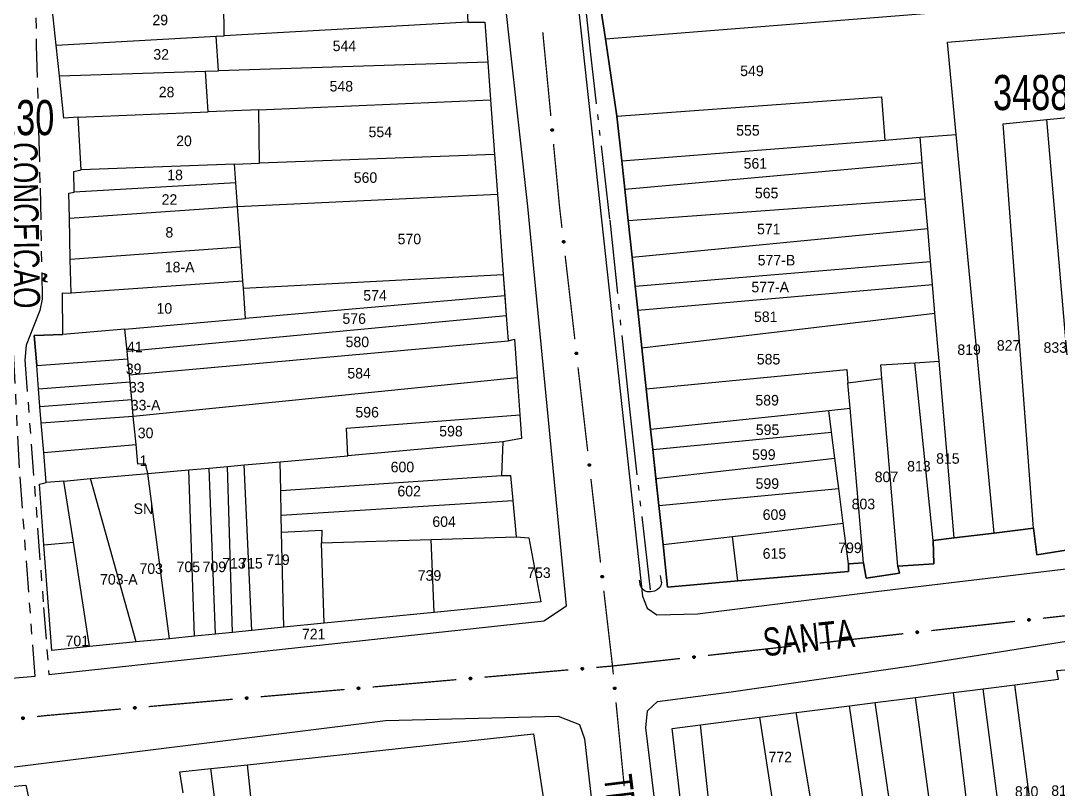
# Model space of a CAD drawing. Extents: x 203851 to 204958, y 4839055 to 4839989.
# Drawn here: x 204302.3 to 204450.1, y 4839296.7 to 4839406.1 of the extents above; entities that cross this region are included whole.
import ezdxf
from ezdxf.enums import TextEntityAlignment as Align

# ---------------------------------------------------------------- set-up
doc = ezdxf.new("R2010")
doc.units = 0
doc.header["$LTSCALE"] = 1.5
doc.header["$MEASUREMENT"] = 0
doc.linetypes.add('TRACO_05', pattern=[11, 7, -1, 0.5, -1, 0.5, -1])
doc.linetypes.add('TRACO_25', pattern=[8, 3, -1, 1, -1, 1, -1])
for name, color, linetype in [('CD_MALHA_LOTES', 7, 'CONTINUOUS'), ('CD_TXT_QUADRA', 2, 'CONTINUOUS'), ('HD-VALAS-DRENOS', 170, 'CONTINUOUS'), ('RU-QUADRA', 210, 'CONTINUOUS'), ('SV-EIXO-RUA-PAV', 20, 'CONTINUOUS'), ('SV-PONTE-BUEIRO', 251, 'CONTINUOUS'), ('SV-RUA-NAO-PAV', 7, 'CONTINUOUS'), ('SV-RUA-PAVIM', 7, 'CONTINUOUS'), ('SV-TXT-RUA-N-PAV', 7, 'CONTINUOUS'), ('Th_NmrPort', 1, 'CONTINUOUS')]:
    doc.layers.add(name, color=color, linetype=linetype)
doc.styles.add('ARIAL', font='ARIAL.SHX')

# ---------------------------------------------------------------- blocks, each defined once
blk = doc.blocks.new('COD119', base_point=(204392.29, 4839324.84))
at = {"layer": 'SV-PONTE-BUEIRO'}
blk.add_lwpolyline([(204390.78, 4839322.84), (204390.78, 4839323.673333), (204390.78, 4839323.798333), (204390.905833, 4839324.131667), (204391.1575, 4839324.506667), (204391.535, 4839324.715), (204392.038333, 4839324.84), (204392.541667, 4839324.84), (204393.045, 4839324.715), (204393.4225, 4839324.506667), (204393.674167, 4839324.131667), (204393.8, 4839323.798333), (204393.8, 4839323.673333), (204393.8, 4839322.84)], dxfattribs=at)

msp = doc.modelspace()

# ---------------------------------------------------------------- linework, layer by layer
at = {"layer": 'CD_MALHA_LOTES', "linetype": 'Continuous', "flags": 128}
for points in [[(204365.73, 4839409.94), (204365.97, 4839405.94)], [(204331.26, 4839403.98), (204331.18, 4839408.75)], [(204385.56, 4839403.53), (204384.74, 4839409.02)], [(204307.3, 4839402.63), (204306.73, 4839407.97)], [(204385.56, 4839403.53), (204445.96, 4839408.34)], [(204365.97, 4839405.94), (204331.26, 4839403.98)], [(204365.97, 4839405.94), (204368.38, 4839405.91)], [(204368.38, 4839405.91), (204368.79, 4839400.23)], [(204330.12, 4839403.91), (204331.26, 4839403.98)], [(204434.28, 4839403.05), (204453.33, 4839404.66)], [(204307.3, 4839402.63), (204330.12, 4839403.91)], [(204307.77, 4839398.29), (204307.3, 4839402.63)], [(204330.43, 4839399.01), (204330.12, 4839403.91)], [(204387.19, 4839392.55), (204385.56, 4839403.53)], [(204435.53, 4839389.93), (204434.28, 4839403.05)], [(204368.79, 4839400.23), (204330.43, 4839399.01)], [(204368.79, 4839400.23), (204369.19, 4839394.85)], [(204307.77, 4839398.29), (204328.6, 4839398.95)], [(204308.42, 4839392.23), (204307.77, 4839398.29)], [(204328.6, 4839398.95), (204330.43, 4839399.01)], [(204328.95, 4839393.15), (204328.6, 4839398.95)], [(204387.19, 4839392.55), (204424.88, 4839395.29)], [(204424.88, 4839395.29), (204425.35, 4839389.13)], [(204336.17, 4839393.46), (204369.19, 4839394.85)], [(204369.19, 4839394.85), (204369.76, 4839387.06)], [(204310.43, 4839392.37), (204308.42, 4839392.23)], [(204310.43, 4839392.37), (204328.95, 4839393.15)], [(204310.9, 4839384.88), (204310.43, 4839392.37)], [(204336.17, 4839393.46), (204328.95, 4839393.15)], [(204336.28, 4839385.82), (204336.17, 4839393.46)], [(204387.88, 4839386.17), (204387.19, 4839392.55)], [(204448.43, 4839392.06), (204453.81, 4839392.59)], [(204442.22, 4839391.46), (204448.43, 4839392.06)], [(204446.55, 4839333.85), (204442.22, 4839391.46)], [(204453.45, 4839334.31), (204448.43, 4839392.06)], [(204425.35, 4839389.13), (204430.39, 4839389.53)], [(204430.39, 4839389.53), (204435.53, 4839389.93)], [(204430.69, 4839385.96), (204430.39, 4839389.53)], [(204440.94, 4839333.17), (204435.53, 4839389.93)], [(204387.88, 4839386.17), (204425.35, 4839389.13)], [(204369.76, 4839387.06), (204336.28, 4839385.82)], [(204369.76, 4839387.06), (204370.17, 4839381.44)], [(204309.84, 4839384.64), (204310.9, 4839384.88)], [(204332.72, 4839385.69), (204310.9, 4839384.88)], [(204332.72, 4839385.69), (204336.28, 4839385.82)], [(204332.91, 4839383.03), (204332.72, 4839385.69)], [(204388.32, 4839382.14), (204387.88, 4839386.17)], [(204388.32, 4839382.14), (204430.69, 4839385.96)], [(204431.13, 4839380.74), (204430.69, 4839385.96)], [(204309.89, 4839381.72), (204309.84, 4839384.64)], [(204332.91, 4839383.03), (204309.89, 4839381.72)], [(204333.15, 4839379.67), (204332.91, 4839383.03)], [(204388.8, 4839377.66), (204388.32, 4839382.14)], [(204309.13, 4839381.58), (204309.89, 4839381.72)], [(204309.21, 4839378), (204309.13, 4839381.58)], [(204333.15, 4839379.67), (204370.17, 4839381.44)], [(204370.17, 4839381.44), (204371.01, 4839369.97)], [(204388.8, 4839377.66), (204431.13, 4839380.74)], [(204431.49, 4839376.52), (204431.13, 4839380.74)], [(204309.21, 4839378), (204333.15, 4839379.67)], [(204333.57, 4839373.93), (204333.15, 4839379.67)], [(204309.33, 4839372.17), (204309.21, 4839378)], [(204389.36, 4839372.48), (204388.8, 4839377.66)], [(204389.36, 4839372.48), (204431.49, 4839376.52)], [(204431.89, 4839371.82), (204431.49, 4839376.52)], [(204309.33, 4839372.17), (204333.57, 4839373.93)], [(204333.92, 4839369.02), (204333.57, 4839373.93)], [(204309.43, 4839367.35), (204309.33, 4839372.17)], [(204389.8, 4839368.34), (204389.36, 4839372.48)], [(204389.8, 4839368.34), (204431.89, 4839371.82)], [(204432.17, 4839368.57), (204431.89, 4839371.82)], [(204333.99, 4839368.05), (204371.01, 4839369.97)], [(204371.01, 4839369.97), (204371.23, 4839366.97)], [(204333.92, 4839369.02), (204309.43, 4839367.35)], [(204333.99, 4839368.05), (204333.92, 4839369.02)], [(204390.17, 4839364.89), (204432.17, 4839368.57)], [(204432.51, 4839364.5), (204432.17, 4839368.57)], [(204308.27, 4839361.43), (204308.23, 4839367.37)], [(204308.23, 4839367.37), (204309.43, 4839367.35)], [(204334.3, 4839363.72), (204333.99, 4839368.05)], [(204390.17, 4839364.89), (204389.8, 4839368.34)], [(204371.23, 4839366.97), (204334.3, 4839363.72)], [(204371.23, 4839366.97), (204371.44, 4839364.13)], [(204317.42, 4839359.08), (204371.44, 4839364.13)], [(204371.44, 4839364.13), (204371.7, 4839360.53)], [(204390.76, 4839359.53), (204390.17, 4839364.89)], [(204390.76, 4839359.53), (204432.51, 4839364.5)], [(204433.1, 4839357.63), (204432.51, 4839364.5)], [(204317.12, 4839362.21), (204334.3, 4839363.72)], [(204308.27, 4839361.43), (204304.2, 4839361.28)], [(204304.2, 4839361.28), (204304.54, 4839357.02)], [(204317.12, 4839362.21), (204308.27, 4839361.43)], [(204317.42, 4839359.08), (204317.12, 4839362.21)], [(204317.74, 4839355.68), (204371.7, 4839360.53)], [(204371.7, 4839360.53), (204372.61, 4839360.77)], [(204372.61, 4839360.77), (204373, 4839355.34)], [(204317.53, 4839357.97), (204317.42, 4839359.08)], [(204391.38, 4839353.69), (204390.76, 4839359.53)], [(204304.54, 4839357.02), (204317.53, 4839357.97)], [(204304.81, 4839353.72), (204304.54, 4839357.02)], [(204317.74, 4839355.68), (204317.53, 4839357.97)], [(204424.79, 4839357.11), (204429.64, 4839357.42)], [(204424.95, 4839355.19), (204424.79, 4839357.11)], [(204429.64, 4839357.42), (204433.1, 4839357.63)], [(204432.26, 4839332.13), (204429.64, 4839357.42)], [(204435.24, 4839332.49), (204433.1, 4839357.63)], [(204317.84, 4839354.7), (204317.74, 4839355.68)], [(204318.3, 4839349.83), (204373, 4839355.34)], [(204373, 4839355.34), (204373.38, 4839350.01)], [(204391.38, 4839353.69), (204419.95, 4839356.47)], [(204419.95, 4839356.47), (204420.12, 4839354.54)], [(204420.12, 4839354.54), (204424.95, 4839355.19)], [(204427.23, 4839328.48), (204424.95, 4839355.19)], [(204304.81, 4839353.72), (204317.84, 4839354.7)], [(204305.01, 4839351.18), (204304.81, 4839353.72)], [(204318.08, 4839352.2), (204317.84, 4839354.7)], [(204420.43, 4839350.94), (204420.12, 4839354.54)], [(204392, 4839347.97), (204391.38, 4839353.69)], [(204305.01, 4839351.18), (204318.08, 4839352.2)], [(204305.2, 4839348.85), (204305.01, 4839351.18)], [(204318.3, 4839349.83), (204318.08, 4839352.2)], [(204417.39, 4839350.62), (204420.43, 4839350.94)], [(204422.31, 4839328.94), (204420.43, 4839350.94)], [(204305.2, 4839348.85), (204318.3, 4839349.83)], [(204318.69, 4839345.78), (204318.3, 4839349.83)], [(204348.66, 4839348.09), (204373.38, 4839350.01)], [(204373.38, 4839350.01), (204373.62, 4839346.63)], [(204392, 4839347.97), (204417.39, 4839350.62)], [(204417.79, 4839347.52), (204417.39, 4839350.62)], [(204305.54, 4839344.64), (204305.2, 4839348.85)], [(204348.85, 4839344.19), (204348.66, 4839348.09)], [(204392.31, 4839345.07), (204392, 4839347.97)], [(204373.62, 4839346.63), (204370.95, 4839346.16)], [(204392.31, 4839345.07), (204417.79, 4839347.52)], [(204418.26, 4839343.85), (204417.79, 4839347.52)], [(204305.54, 4839344.64), (204318.69, 4839345.78)], [(204318.96, 4839342.96), (204318.69, 4839345.78)], [(204370.95, 4839346.16), (204348.85, 4839344.19)], [(204370.95, 4839346.16), (204370.76, 4839341.39)], [(204392.76, 4839340.93), (204392.31, 4839345.07)], [(204305.89, 4839340.35), (204305.54, 4839344.64)], [(204339.21, 4839343.33), (204348.85, 4839344.19)], [(204392.76, 4839340.93), (204418.26, 4839343.85)], [(204418.81, 4839339.54), (204418.26, 4839343.85)], [(204320.06, 4839343.05), (204318.96, 4839342.96)], [(204320.38, 4839341.65), (204320.06, 4839343.05)], [(204320.38, 4839341.65), (204326.2, 4839342.17)], [(204326.2, 4839342.17), (204329.13, 4839342.43)], [(204327.03, 4839318.48), (204326.2, 4839342.17)], [(204329.13, 4839342.43), (204331.73, 4839342.66)], [(204330.01, 4839318.78), (204329.13, 4839342.43)], [(204331.73, 4839342.66), (204334.09, 4839342.87)], [(204332.45, 4839319.02), (204331.73, 4839342.66)], [(204334.09, 4839342.87), (204339.21, 4839343.33)], [(204335.2, 4839319.3), (204334.09, 4839342.87)], [(204339.3, 4839339.25), (204339.21, 4839343.33)], [(204308.43, 4839340.58), (204305.89, 4839340.35)], [(204308.43, 4839340.58), (204312.21, 4839340.92)], [(204309.77, 4839331.88), (204308.43, 4839340.58)], [(204312.21, 4839340.92), (204320.38, 4839341.65)], [(204318.69, 4839317.66), (204312.21, 4839340.92)], [(204323.47, 4839318.13), (204320.38, 4839341.65)], [(204339.3, 4839339.25), (204370.76, 4839341.39)], [(204370.76, 4839341.39), (204372.02, 4839341.38)], [(204372.02, 4839341.38), (204372.36, 4839337.82)], [(204393.17, 4839337.1), (204392.76, 4839340.93)], [(204304.93, 4839340.11), (204305.89, 4839340.35)], [(204305.57, 4839331.48), (204304.93, 4839340.11)], [(204339.39, 4839335.74), (204339.3, 4839339.25)], [(204393.17, 4839337.1), (204418.81, 4839339.54)], [(204419.45, 4839334.56), (204418.81, 4839339.54)], [(204339.39, 4839335.74), (204372.36, 4839337.82)], [(204372.36, 4839337.82), (204372.87, 4839332.62)], [(204393.77, 4839331.53), (204393.17, 4839337.1)], [(204339.44, 4839333.28), (204339.39, 4839335.74)], [(204403.68, 4839332.7), (204419.45, 4839334.56)], [(204420.2, 4839328.77), (204419.45, 4839334.56)], [(204339.44, 4839333.28), (204345.14, 4839333.6)], [(204339.76, 4839319.75), (204339.44, 4839333.28)], [(204345.14, 4839333.6), (204345.1, 4839331.79)], [(204440.94, 4839333.17), (204435.24, 4839332.49)], [(204446.55, 4839333.85), (204440.94, 4839333.17)], [(204447.01, 4839330.08), (204446.55, 4839333.85)], [(204305.57, 4839331.48), (204309.77, 4839331.88)], [(204312.06, 4839317), (204309.77, 4839331.88)], [(204345.1, 4839331.79), (204360.74, 4839332.26)], [(204345.5, 4839320.32), (204345.1, 4839331.79)], [(204360.74, 4839332.26), (204372.87, 4839332.62)], [(204361.17, 4839321.87), (204360.74, 4839332.26)], [(204372.87, 4839332.62), (204374.63, 4839332.5)], [(204374.63, 4839332.5), (204376.38, 4839323.38)], [(204393.77, 4839331.53), (204403.68, 4839332.7)], [(204404.42, 4839326.35), (204403.68, 4839332.7)], [(204435.24, 4839332.49), (204432.26, 4839332.13)], [(204432.26, 4839332.13), (204432.36, 4839328.81)], [(204306.68, 4839316.47), (204305.57, 4839331.48)], [(204394.42, 4839325.49), (204393.77, 4839331.53)], [(204453.56, 4839331.1), (204447.01, 4839330.08)], [(204420.2, 4839328.77), (204420.18, 4839327.72)], [(204422.31, 4839328.94), (204420.2, 4839328.77)], [(204422.73, 4839326.73), (204422.31, 4839328.94)], [(204432.36, 4839328.81), (204427.23, 4839328.48)], [(204420.18, 4839327.72), (204404.42, 4839326.35)], [(204427.47, 4839327.47), (204422.73, 4839326.73)], [(204427.23, 4839328.48), (204427.47, 4839327.47)], [(204404.42, 4839326.35), (204394.42, 4839325.49)], [(204376.38, 4839323.38), (204361.17, 4839321.87)], [(204361.17, 4839321.87), (204345.5, 4839320.32)], [(204339.76, 4839319.75), (204335.2, 4839319.3)], [(204345.5, 4839320.32), (204339.76, 4839319.75)], [(204327.03, 4839318.48), (204323.47, 4839318.13)], [(204330.01, 4839318.78), (204327.03, 4839318.48)], [(204332.45, 4839319.02), (204330.01, 4839318.78)], [(204335.2, 4839319.3), (204332.45, 4839319.02)], [(204312.06, 4839317), (204306.68, 4839316.47)], [(204318.69, 4839317.66), (204312.06, 4839317)], [(204323.47, 4839318.13), (204318.69, 4839317.66)], [(204449.85, 4839313.59), (204456.09, 4839314.14)], [(204443.89, 4839311.58), (204450.12, 4839312.37)], [(204450.12, 4839312.37), (204449.85, 4839313.59)], [(204435.16, 4839310.46), (204439.37, 4839311)], [(204439.37, 4839311), (204443.89, 4839311.58)], [(204445.45, 4839264.4), (204439.37, 4839311)], [(204449.9, 4839265.45), (204443.89, 4839311.58)], [(204423.97, 4839309.04), (204429.73, 4839309.77)], [(204429.73, 4839309.77), (204435.16, 4839310.46)], [(204436.15, 4839262.21), (204429.73, 4839309.77)], [(204440.83, 4839263.32), (204435.16, 4839310.46)], [(204412.75, 4839307.6), (204420.32, 4839308.57)], [(204420.32, 4839308.57), (204423.97, 4839309.04)], [(204427.41, 4839260.16), (204420.32, 4839308.57)], [(204430.97, 4839261), (204423.97, 4839309.04)], [(204399.13, 4839305.86), (204407.58, 4839306.94)], [(204407.58, 4839306.94), (204412.75, 4839307.6)], [(204411.44, 4839281.63), (204407.58, 4839306.94)], [(204416.99, 4839282.15), (204412.75, 4839307.6)], [(204395.06, 4839305.35), (204399.13, 4839305.86)], [(204396.24, 4839295.09), (204395.06, 4839305.35)], [(204400.27, 4839295.31), (204399.13, 4839305.86)], [(204334.57, 4839300.19), (204375.31, 4839304.58)], [(204375.31, 4839304.58), (204377.01, 4839293.36)], [(204324.94, 4839299.15), (204329.35, 4839299.63)], [(204325.39, 4839296.16), (204324.94, 4839299.15)], [(204329.35, 4839299.63), (204334.57, 4839300.19)], [(204335.23, 4839254.09), (204329.35, 4839299.63)], [(204336.01, 4839286.59), (204334.57, 4839300.19)], [(204298.87, 4839296.88), (204302.98, 4839297.27)], [(204302.98, 4839297.27), (204303.87, 4839293.35)]]:
    msp.add_lwpolyline(points, dxfattribs=at)
at = {"layer": 'HD-VALAS-DRENOS', "linetype": 'TRACO_05'}
msp.add_polyline3d([(204391.97, 4839325.09, 5.68), (204389.02, 4839350.85, 5.68), (204386.21, 4839377.88, 5.7), (204383.44, 4839401.78, 5.68), (204379.96, 4839434.09, 5.06)], dxfattribs=at)
at = {"layer": 'RU-QUADRA', "linetype": 'Continuous', "flags": 128}
for points in [[(204365.73, 4839409.94), (204365.97, 4839405.94), (204368.38, 4839405.91), (204368.79, 4839400.23), (204369.19, 4839394.85), (204369.76, 4839387.06), (204370.17, 4839381.44), (204371.01, 4839369.97), (204371.44, 4839364.13), (204371.7, 4839360.53), (204372.61, 4839360.77), (204373, 4839355.34), (204373.38, 4839350.01), (204373.62, 4839346.63), (204370.95, 4839346.16), (204370.76, 4839341.39), (204372.02, 4839341.38), (204372.36, 4839337.82), (204372.87, 4839332.62), (204374.63, 4839332.5), (204376.38, 4839323.38), (204361.17, 4839321.87), (204345.5, 4839320.32), (204339.76, 4839319.75), (204335.2, 4839319.3), (204332.45, 4839319.02), (204330.01, 4839318.78), (204327.03, 4839318.48), (204323.47, 4839318.13), (204318.69, 4839317.66), (204312.06, 4839317), (204306.68, 4839316.47), (204305.57, 4839331.48), (204304.93, 4839340.11), (204305.89, 4839340.35), (204305.54, 4839344.64), (204305.2, 4839348.85), (204305.01, 4839351.18), (204304.81, 4839353.72), (204304.54, 4839357.02), (204304.2, 4839361.28), (204308.27, 4839361.43), (204308.23, 4839367.37), (204309.43, 4839367.35), (204309.33, 4839372.17), (204309.21, 4839378), (204309.13, 4839381.58), (204309.89, 4839381.72), (204309.84, 4839384.64), (204310.9, 4839384.88), (204310.43, 4839392.37), (204308.42, 4839392.23), (204307.77, 4839398.29), (204307.3, 4839402.63), (204306.73, 4839407.97)], [(204384.74, 4839409.02), (204385.56, 4839403.53), (204387.19, 4839392.55), (204387.88, 4839386.17), (204388.32, 4839382.14), (204388.8, 4839377.66), (204389.36, 4839372.48), (204389.8, 4839368.34), (204390.17, 4839364.89), (204390.76, 4839359.53), (204391.38, 4839353.69), (204392, 4839347.97), (204392.31, 4839345.07), (204393.17, 4839337.1), (204393.77, 4839331.53), (204394.42, 4839325.49), (204404.42, 4839326.35), (204420.18, 4839327.72), (204420.2, 4839328.77), (204422.31, 4839328.94), (204422.73, 4839326.73), (204427.47, 4839327.47), (204427.23, 4839328.48), (204432.36, 4839328.81), (204432.26, 4839332.13), (204435.24, 4839332.49), (204440.94, 4839333.17), (204446.55, 4839333.85), (204447.01, 4839330.08), (204453.56, 4839331.1)], [(204396.24, 4839295.09), (204395.06, 4839305.35), (204399.13, 4839305.86), (204407.58, 4839306.94), (204412.75, 4839307.6), (204420.32, 4839308.57), (204423.97, 4839309.04), (204429.73, 4839309.77), (204435.16, 4839310.46), (204439.37, 4839311), (204443.89, 4839311.58), (204450.12, 4839312.37), (204449.85, 4839313.59), (204456.09, 4839314.14)], [(204325.39, 4839296.16), (204324.94, 4839299.15), (204329.35, 4839299.63), (204334.57, 4839300.19), (204375.31, 4839304.58), (204377.01, 4839293.36)], [(204299.06, 4839293.59), (204298.87, 4839296.88), (204302.98, 4839297.27), (204303.87, 4839293.35)]]:
    msp.add_lwpolyline(points, dxfattribs=at)
at = {"layer": 'SV-EIXO-RUA-PAV', "const_width": 0.18}
for points in [[(204376.64, 4839404.5), (204377.79, 4839392.55)], [(204378.17, 4839388.57), (204379.03, 4839379.61)], [(204379.03, 4839379.61), (204379.06, 4839379.33)], [(204379.06, 4839379.33), (204379.37, 4839376.63)], [(204379.83, 4839372.66), (204381.21, 4839360.74)], [(204381.66, 4839356.76), (204383.04, 4839344.84)], [(204383.5, 4839340.87), (204384.87, 4839328.95)], [(204385.33, 4839324.97), (204386.48, 4839315.04)], [(204447.88, 4839321.04), (204459.81, 4839322.36)], [(204431.98, 4839319.28), (204443.91, 4839320.6)], [(204416.08, 4839317.51), (204428, 4839318.84)], [(204400.17, 4839315.75), (204412.1, 4839317.07)], [(204386.57, 4839314.24), (204396.2, 4839315.31)], [(204384.27, 4839314.04), (204386.26, 4839314.21)], [(204386.26, 4839314.21), (204386.57, 4839314.24)], [(204386.48, 4839315.04), (204386.57, 4839314.24)], [(204386.57, 4839314.24), (204386.69, 4839313.05)], [(204352.39, 4839311.25), (204364.34, 4839312.3)], [(204368.33, 4839312.65), (204380.28, 4839313.69)], [(204336.45, 4839309.86), (204348.4, 4839310.9)], [(204320.51, 4839308.46), (204332.46, 4839309.51)], [(204305.82, 4839307.18), (204316.53, 4839308.12)], [(204387.07, 4839309.07), (204388.24, 4839297.13)], [(204304.57, 4839307.04), (204305.57, 4839307.15)], [(204305.57, 4839307.15), (204305.82, 4839307.18)]]:
    msp.add_lwpolyline(points, dxfattribs=at)
at = {"layer": 'SV-EIXO-RUA-PAV'}
for points in [[(204378.08, 4839390.71), (204378.11, 4839390.68), (204378.14, 4839390.65), (204378.15, 4839390.61), (204378.16, 4839390.58), (204378.16, 4839390.55), (204378.15, 4839390.51), (204378.13, 4839390.47), (204378.1, 4839390.43), (204378.07, 4839390.41), (204378.03, 4839390.39), (204378, 4839390.39), (204377.96, 4839390.39), (204377.93, 4839390.4), (204377.89, 4839390.41), (204377.85, 4839390.44), (204377.83, 4839390.48), (204377.81, 4839390.51), (204377.81, 4839390.55), (204377.81, 4839390.58), (204377.81, 4839390.62), (204377.83, 4839390.66), (204377.86, 4839390.69), (204377.9, 4839390.72), (204377.93, 4839390.73), (204377.97, 4839390.74), (204378, 4839390.74), (204378.04, 4839390.73), (204378.08, 4839390.71)], [(204379.69, 4839374.8), (204379.73, 4839374.77), (204379.76, 4839374.74), (204379.77, 4839374.7), (204379.78, 4839374.67), (204379.78, 4839374.63), (204379.77, 4839374.6), (204379.76, 4839374.56), (204379.73, 4839374.52), (204379.69, 4839374.49), (204379.66, 4839374.48), (204379.62, 4839374.47), (204379.59, 4839374.47), (204379.55, 4839374.48), (204379.51, 4839374.49), (204379.48, 4839374.53), (204379.45, 4839374.56), (204379.44, 4839374.59), (204379.43, 4839374.63), (204379.43, 4839374.66), (204379.43, 4839374.7), (204379.45, 4839374.74), (204379.48, 4839374.77), (204379.52, 4839374.8), (204379.55, 4839374.82), (204379.58, 4839374.82), (204379.62, 4839374.82), (204379.66, 4839374.82), (204379.69, 4839374.8)], [(204381.53, 4839358.9), (204381.57, 4839358.87), (204381.59, 4839358.84), (204381.61, 4839358.81), (204381.61, 4839358.77), (204381.61, 4839358.74), (204381.61, 4839358.7), (204381.59, 4839358.66), (204381.56, 4839358.62), (204381.53, 4839358.6), (204381.49, 4839358.58), (204381.46, 4839358.58), (204381.42, 4839358.58), (204381.39, 4839358.58), (204381.35, 4839358.6), (204381.31, 4839358.63), (204381.28, 4839358.66), (204381.27, 4839358.7), (204381.26, 4839358.73), (204381.26, 4839358.77), (204381.27, 4839358.8), (204381.29, 4839358.84), (204381.32, 4839358.88), (204381.35, 4839358.91), (204381.38, 4839358.92), (204381.42, 4839358.93), (204381.45, 4839358.93), (204381.49, 4839358.92), (204381.53, 4839358.9)], [(204383.36, 4839343.01), (204383.4, 4839342.98), (204383.43, 4839342.95), (204383.44, 4839342.91), (204383.45, 4839342.88), (204383.45, 4839342.84), (204383.44, 4839342.81), (204383.43, 4839342.77), (204383.4, 4839342.73), (204383.36, 4839342.7), (204383.33, 4839342.69), (204383.29, 4839342.68), (204383.26, 4839342.68), (204383.22, 4839342.69), (204383.18, 4839342.71), (204383.14, 4839342.74), (204383.12, 4839342.77), (204383.1, 4839342.8), (204383.1, 4839342.84), (204383.1, 4839342.87), (204383.1, 4839342.91), (204383.12, 4839342.95), (204383.15, 4839342.99), (204383.18, 4839343.01), (204383.22, 4839343.03), (204383.25, 4839343.03), (204383.29, 4839343.03), (204383.32, 4839343.03), (204383.36, 4839343.01)], [(204385.2, 4839327.12), (204385.23, 4839327.09), (204385.26, 4839327.05), (204385.28, 4839327.02), (204385.28, 4839326.98), (204385.28, 4839326.95), (204385.28, 4839326.91), (204385.26, 4839326.87), (204385.23, 4839326.84), (204385.19, 4839326.81), (204385.16, 4839326.79), (204385.13, 4839326.79), (204385.09, 4839326.79), (204385.05, 4839326.79), (204385.02, 4839326.81), (204384.98, 4839326.84), (204384.95, 4839326.87), (204384.94, 4839326.91), (204384.93, 4839326.94), (204384.93, 4839326.98), (204384.94, 4839327.01), (204384.95, 4839327.05), (204384.98, 4839327.09), (204385.02, 4839327.12), (204385.05, 4839327.13), (204385.09, 4839327.14), (204385.12, 4839327.14), (204385.16, 4839327.13), (204385.2, 4839327.12)], [(204445.74, 4839320.91), (204445.77, 4839320.95), (204445.8, 4839320.98), (204445.84, 4839320.99), (204445.87, 4839321), (204445.91, 4839321), (204445.94, 4839320.99), (204445.98, 4839320.98), (204446.02, 4839320.95), (204446.04, 4839320.91), (204446.06, 4839320.88), (204446.07, 4839320.84), (204446.07, 4839320.81), (204446.06, 4839320.77), (204446.04, 4839320.73), (204446.01, 4839320.69), (204445.98, 4839320.67), (204445.94, 4839320.65), (204445.91, 4839320.65), (204445.87, 4839320.65), (204445.84, 4839320.65), (204445.8, 4839320.67), (204445.76, 4839320.7), (204445.74, 4839320.74), (204445.72, 4839320.77), (204445.72, 4839320.8), (204445.71, 4839320.84), (204445.72, 4839320.88), (204445.74, 4839320.91)], [(204429.84, 4839319.15), (204429.87, 4839319.19), (204429.9, 4839319.22), (204429.93, 4839319.23), (204429.97, 4839319.23), (204430, 4839319.24), (204430.04, 4839319.23), (204430.08, 4839319.21), (204430.12, 4839319.18), (204430.14, 4839319.15), (204430.16, 4839319.11), (204430.17, 4839319.08), (204430.17, 4839319.04), (204430.16, 4839319.01), (204430.14, 4839318.97), (204430.11, 4839318.93), (204430.08, 4839318.9), (204430.04, 4839318.89), (204430.01, 4839318.88), (204429.97, 4839318.88), (204429.94, 4839318.89), (204429.9, 4839318.91), (204429.86, 4839318.94), (204429.83, 4839318.97), (204429.82, 4839319), (204429.81, 4839319.04), (204429.81, 4839319.08), (204429.82, 4839319.11), (204429.84, 4839319.15)], [(204413.93, 4839317.39), (204413.96, 4839317.42), (204414, 4839317.45), (204414.03, 4839317.47), (204414.07, 4839317.47), (204414.1, 4839317.47), (204414.14, 4839317.47), (204414.18, 4839317.45), (204414.21, 4839317.42), (204414.24, 4839317.38), (204414.26, 4839317.35), (204414.26, 4839317.31), (204414.26, 4839317.28), (204414.25, 4839317.24), (204414.24, 4839317.2), (204414.21, 4839317.17), (204414.17, 4839317.14), (204414.14, 4839317.13), (204414.1, 4839317.12), (204414.07, 4839317.12), (204414.03, 4839317.13), (204414, 4839317.14), (204413.96, 4839317.17), (204413.93, 4839317.21), (204413.92, 4839317.24), (204413.91, 4839317.28), (204413.91, 4839317.31), (204413.92, 4839317.35), (204413.93, 4839317.39)], [(204398.03, 4839315.62), (204398.06, 4839315.66), (204398.1, 4839315.69), (204398.13, 4839315.7), (204398.16, 4839315.71), (204398.2, 4839315.71), (204398.23, 4839315.7), (204398.27, 4839315.68), (204398.31, 4839315.66), (204398.34, 4839315.62), (204398.35, 4839315.59), (204398.36, 4839315.55), (204398.36, 4839315.52), (204398.35, 4839315.48), (204398.34, 4839315.44), (204398.3, 4839315.4), (204398.27, 4839315.38), (204398.24, 4839315.36), (204398.2, 4839315.36), (204398.17, 4839315.36), (204398.13, 4839315.36), (204398.09, 4839315.38), (204398.05, 4839315.41), (204398.03, 4839315.44), (204398.01, 4839315.48), (204398.01, 4839315.51), (204398.01, 4839315.55), (204398.01, 4839315.58), (204398.03, 4839315.62)], [(204382.12, 4839313.96), (204382.15, 4839314), (204382.19, 4839314.03), (204382.22, 4839314.04), (204382.26, 4839314.04), (204382.29, 4839314.04), (204382.33, 4839314.04), (204382.36, 4839314.02), (204382.4, 4839313.99), (204382.43, 4839313.95), (204382.44, 4839313.92), (204382.45, 4839313.88), (204382.45, 4839313.85), (204382.44, 4839313.81), (204382.42, 4839313.77), (204382.39, 4839313.74), (204382.36, 4839313.71), (204382.32, 4839313.7), (204382.29, 4839313.69), (204382.25, 4839313.69), (204382.21, 4839313.7), (204382.18, 4839313.72), (204382.14, 4839313.75), (204382.11, 4839313.78), (204382.1, 4839313.82), (204382.1, 4839313.85), (204382.1, 4839313.89), (204382.1, 4839313.92), (204382.12, 4839313.96)], [(204366.18, 4839312.57), (204366.21, 4839312.61), (204366.25, 4839312.63), (204366.28, 4839312.65), (204366.32, 4839312.65), (204366.35, 4839312.65), (204366.39, 4839312.64), (204366.42, 4839312.63), (204366.46, 4839312.59), (204366.49, 4839312.56), (204366.5, 4839312.52), (204366.51, 4839312.49), (204366.51, 4839312.45), (204366.5, 4839312.42), (204366.48, 4839312.38), (204366.45, 4839312.34), (204366.42, 4839312.32), (204366.38, 4839312.3), (204366.35, 4839312.3), (204366.31, 4839312.3), (204366.28, 4839312.31), (204366.24, 4839312.32), (204366.2, 4839312.36), (204366.17, 4839312.39), (204366.16, 4839312.42), (204366.16, 4839312.46), (204366.16, 4839312.49), (204366.16, 4839312.53), (204366.18, 4839312.57)], [(204350.24, 4839311.17), (204350.27, 4839311.21), (204350.31, 4839311.24), (204350.34, 4839311.25), (204350.38, 4839311.26), (204350.41, 4839311.26), (204350.45, 4839311.25), (204350.49, 4839311.23), (204350.52, 4839311.2), (204350.55, 4839311.16), (204350.56, 4839311.13), (204350.57, 4839311.1), (204350.57, 4839311.06), (204350.56, 4839311.02), (204350.54, 4839310.99), (204350.51, 4839310.95), (204350.48, 4839310.92), (204350.44, 4839310.91), (204350.41, 4839310.9), (204350.37, 4839310.9), (204350.34, 4839310.91), (204350.3, 4839310.93), (204350.26, 4839310.96), (204350.24, 4839311), (204350.22, 4839311.03), (204350.22, 4839311.06), (204350.22, 4839311.1), (204350.22, 4839311.14), (204350.24, 4839311.17)], [(204386.98, 4839311.21), (204387.01, 4839311.18), (204387.04, 4839311.15), (204387.05, 4839311.11), (204387.06, 4839311.08), (204387.06, 4839311.04), (204387.05, 4839311.01), (204387.04, 4839310.97), (204387, 4839310.93), (204386.97, 4839310.91), (204386.93, 4839310.89), (204386.9, 4839310.89), (204386.87, 4839310.89), (204386.83, 4839310.89), (204386.79, 4839310.91), (204386.75, 4839310.94), (204386.73, 4839310.98), (204386.71, 4839311.01), (204386.71, 4839311.05), (204386.71, 4839311.08), (204386.71, 4839311.12), (204386.73, 4839311.16), (204386.76, 4839311.19), (204386.8, 4839311.22), (204386.83, 4839311.23), (204386.87, 4839311.24), (204386.9, 4839311.24), (204386.94, 4839311.23), (204386.98, 4839311.21)], [(204334.3, 4839309.78), (204334.33, 4839309.82), (204334.37, 4839309.85), (204334.4, 4839309.86), (204334.44, 4839309.86), (204334.47, 4839309.86), (204334.51, 4839309.86), (204334.55, 4839309.84), (204334.58, 4839309.81), (204334.61, 4839309.77), (204334.62, 4839309.74), (204334.63, 4839309.7), (204334.63, 4839309.67), (204334.62, 4839309.63), (204334.6, 4839309.59), (204334.57, 4839309.56), (204334.54, 4839309.53), (204334.5, 4839309.52), (204334.47, 4839309.51), (204334.43, 4839309.51), (204334.4, 4839309.52), (204334.36, 4839309.54), (204334.32, 4839309.57), (204334.3, 4839309.6), (204334.28, 4839309.64), (204334.28, 4839309.67), (204334.28, 4839309.71), (204334.28, 4839309.74), (204334.3, 4839309.78)], [(204318.36, 4839308.39), (204318.4, 4839308.43), (204318.43, 4839308.45), (204318.46, 4839308.47), (204318.5, 4839308.47), (204318.53, 4839308.47), (204318.57, 4839308.46), (204318.61, 4839308.44), (204318.65, 4839308.41), (204318.67, 4839308.38), (204318.69, 4839308.34), (204318.69, 4839308.31), (204318.69, 4839308.27), (204318.68, 4839308.24), (204318.66, 4839308.2), (204318.63, 4839308.16), (204318.6, 4839308.14), (204318.56, 4839308.12), (204318.53, 4839308.12), (204318.49, 4839308.12), (204318.46, 4839308.13), (204318.42, 4839308.14), (204318.38, 4839308.18), (204318.36, 4839308.21), (204318.34, 4839308.24), (204318.34, 4839308.28), (204318.34, 4839308.31), (204318.34, 4839308.35), (204318.36, 4839308.39)], [(204302.43, 4839306.91), (204302.46, 4839306.95), (204302.49, 4839306.98), (204302.53, 4839306.99), (204302.56, 4839307), (204302.6, 4839307), (204302.63, 4839306.99), (204302.67, 4839306.97), (204302.71, 4839306.94), (204302.74, 4839306.91), (204302.75, 4839306.87), (204302.76, 4839306.84), (204302.76, 4839306.8), (204302.75, 4839306.77), (204302.74, 4839306.73), (204302.7, 4839306.69), (204302.67, 4839306.66), (204302.64, 4839306.65), (204302.6, 4839306.64), (204302.57, 4839306.64), (204302.53, 4839306.65), (204302.49, 4839306.67), (204302.45, 4839306.7), (204302.43, 4839306.73), (204302.41, 4839306.77), (204302.41, 4839306.8), (204302.41, 4839306.84), (204302.41, 4839306.87), (204302.43, 4839306.91)]]:
    msp.add_lwpolyline(points, close=True, dxfattribs=at)
for points in [[(204377.85, 4839390.67), (204377.91, 4839390.41)], [(204377.86, 4839390.69), (204377.93, 4839390.4)], [(204377.88, 4839390.7), (204377.94, 4839390.4)], [(204377.9, 4839390.72), (204377.96, 4839390.39)], [(204377.91, 4839390.72), (204377.98, 4839390.39)], [(204377.93, 4839390.73), (204378, 4839390.39)], [(204377.95, 4839390.73), (204378.01, 4839390.39)], [(204377.97, 4839390.74), (204378.03, 4839390.39)], [(204377.98, 4839390.74), (204378.05, 4839390.41)], [(204378, 4839390.74), (204378.07, 4839390.41)], [(204378.02, 4839390.73), (204378.09, 4839390.43)], [(204378.04, 4839390.73), (204378.1, 4839390.43)], [(204378.05, 4839390.72), (204378.12, 4839390.46)], [(204378.08, 4839390.71), (204378.13, 4839390.47)], [(204378.1, 4839390.7), (204378.14, 4839390.5)], [(204378.11, 4839390.68), (204378.15, 4839390.51)], [(204378.13, 4839390.66), (204378.15, 4839390.54)], [(204377.81, 4839390.62), (204377.85, 4839390.44)], [(204377.81, 4839390.6), (204377.84, 4839390.47)], [(204377.81, 4839390.58), (204377.83, 4839390.48)], [(204377.83, 4839390.66), (204377.89, 4839390.41)], [(204377.83, 4839390.63), (204377.87, 4839390.44)], [(204378.14, 4839390.65), (204378.16, 4839390.55)], [(204379.43, 4839374.7), (204379.48, 4839374.53)], [(204379.43, 4839374.68), (204379.46, 4839374.55)], [(204379.43, 4839374.66), (204379.45, 4839374.56)], [(204379.45, 4839374.74), (204379.51, 4839374.49)], [(204379.45, 4839374.71), (204379.49, 4839374.52)], [(204379.47, 4839374.75), (204379.53, 4839374.49)], [(204379.48, 4839374.77), (204379.55, 4839374.48)], [(204379.5, 4839374.79), (204379.57, 4839374.48)], [(204379.52, 4839374.8), (204379.59, 4839374.47)], [(204379.53, 4839374.8), (204379.61, 4839374.47)], [(204379.55, 4839374.82), (204379.62, 4839374.47)], [(204379.57, 4839374.82), (204379.64, 4839374.48)], [(204379.58, 4839374.82), (204379.66, 4839374.48)], [(204379.6, 4839374.82), (204379.68, 4839374.49)], [(204379.62, 4839374.82), (204379.69, 4839374.49)], [(204379.64, 4839374.82), (204379.71, 4839374.51)], [(204379.66, 4839374.82), (204379.73, 4839374.52)], [(204379.67, 4839374.81), (204379.74, 4839374.54)], [(204379.69, 4839374.8), (204379.76, 4839374.56)], [(204379.71, 4839374.78), (204379.76, 4839374.58)], [(204379.73, 4839374.77), (204379.77, 4839374.6)], [(204379.75, 4839374.75), (204379.77, 4839374.62)], [(204379.76, 4839374.74), (204379.78, 4839374.63)], [(204381.26, 4839358.77), (204381.28, 4839358.66)], [(204381.27, 4839358.8), (204381.31, 4839358.63)], [(204381.27, 4839358.78), (204381.29, 4839358.65)], [(204381.28, 4839358.82), (204381.33, 4839358.62)], [(204381.29, 4839358.84), (204381.35, 4839358.6)], [(204381.3, 4839358.86), (204381.37, 4839358.59)], [(204381.32, 4839358.88), (204381.39, 4839358.58)], [(204381.33, 4839358.89), (204381.4, 4839358.58)], [(204381.35, 4839358.91), (204381.42, 4839358.58)], [(204381.37, 4839358.91), (204381.44, 4839358.58)], [(204381.38, 4839358.92), (204381.46, 4839358.58)], [(204381.4, 4839358.92), (204381.47, 4839358.58)], [(204381.42, 4839358.93), (204381.49, 4839358.58)], [(204381.44, 4839358.92), (204381.51, 4839358.6)], [(204381.45, 4839358.93), (204381.53, 4839358.6)], [(204381.47, 4839358.92), (204381.54, 4839358.62)], [(204381.49, 4839358.92), (204381.56, 4839358.62)], [(204381.51, 4839358.91), (204381.57, 4839358.65)], [(204381.53, 4839358.9), (204381.59, 4839358.66)], [(204381.55, 4839358.89), (204381.6, 4839358.69)], [(204381.57, 4839358.87), (204381.61, 4839358.7)], [(204381.58, 4839358.86), (204381.61, 4839358.73)], [(204381.59, 4839358.84), (204381.61, 4839358.74)], [(204383.1, 4839342.91), (204383.14, 4839342.74)], [(204383.1, 4839342.89), (204383.13, 4839342.76)], [(204383.1, 4839342.87), (204383.12, 4839342.77)], [(204383.11, 4839342.92), (204383.16, 4839342.73)], [(204383.12, 4839342.95), (204383.18, 4839342.71)], [(204383.14, 4839342.96), (204383.2, 4839342.7)], [(204383.15, 4839342.99), (204383.22, 4839342.69)], [(204383.17, 4839343), (204383.24, 4839342.69)], [(204383.18, 4839343.01), (204383.26, 4839342.68)], [(204383.2, 4839343.02), (204383.27, 4839342.68)], [(204383.22, 4839343.03), (204383.29, 4839342.68)], [(204383.23, 4839343.03), (204383.31, 4839342.69)], [(204383.25, 4839343.03), (204383.33, 4839342.69)], [(204383.27, 4839343.03), (204383.34, 4839342.7)], [(204383.29, 4839343.03), (204383.36, 4839342.7)], [(204383.31, 4839343.03), (204383.38, 4839342.72)], [(204383.32, 4839343.03), (204383.4, 4839342.73)], [(204383.34, 4839343.02), (204383.41, 4839342.75)], [(204383.36, 4839343.01), (204383.43, 4839342.77)], [(204383.38, 4839342.99), (204383.43, 4839342.8)], [(204383.4, 4839342.98), (204383.44, 4839342.81)], [(204383.42, 4839342.96), (204383.44, 4839342.83)], [(204383.43, 4839342.95), (204383.45, 4839342.84)], [(204385, 4839327.1), (204385.07, 4839326.79)], [(204385.02, 4839327.12), (204385.09, 4839326.79)], [(204385.03, 4839327.12), (204385.11, 4839326.79)], [(204385.05, 4839327.13), (204385.13, 4839326.79)], [(204385.07, 4839327.13), (204385.14, 4839326.79)], [(204385.09, 4839327.14), (204385.16, 4839326.79)], [(204385.1, 4839327.14), (204385.18, 4839326.81)], [(204385.12, 4839327.14), (204385.19, 4839326.81)], [(204385.14, 4839327.13), (204385.21, 4839326.83)], [(204385.16, 4839327.13), (204385.23, 4839326.84)], [(204385.17, 4839327.12), (204385.24, 4839326.86)], [(204385.2, 4839327.12), (204385.26, 4839326.87)], [(204384.93, 4839326.99), (204384.96, 4839326.86)], [(204384.93, 4839326.98), (204384.95, 4839326.87)], [(204384.94, 4839327.01), (204384.98, 4839326.84)], [(204384.95, 4839327.05), (204385.02, 4839326.81)], [(204384.95, 4839327.03), (204384.99, 4839326.83)], [(204384.97, 4839327.07), (204385.03, 4839326.81)], [(204384.98, 4839327.09), (204385.05, 4839326.79)], [(204385.22, 4839327.1), (204385.27, 4839326.9)], [(204385.23, 4839327.09), (204385.28, 4839326.91)], [(204385.25, 4839327.07), (204385.28, 4839326.94)], [(204385.26, 4839327.05), (204385.28, 4839326.95)], [(204445.71, 4839320.84), (204446.04, 4839320.91)], [(204445.72, 4839320.88), (204446.02, 4839320.95)], [(204445.72, 4839320.86), (204446.03, 4839320.93)], [(204445.72, 4839320.82), (204446.05, 4839320.89)], [(204445.72, 4839320.8), (204446.06, 4839320.88)], [(204445.72, 4839320.79), (204446.06, 4839320.86)], [(204445.72, 4839320.77), (204446.07, 4839320.84)], [(204445.73, 4839320.89), (204446, 4839320.96)], [(204445.73, 4839320.75), (204446.07, 4839320.82)], [(204445.74, 4839320.91), (204445.98, 4839320.98)], [(204445.74, 4839320.74), (204446.07, 4839320.81)], [(204445.75, 4839320.72), (204446.06, 4839320.79)], [(204445.76, 4839320.93), (204445.95, 4839320.98)], [(204445.76, 4839320.7), (204446.06, 4839320.77)], [(204445.77, 4839320.95), (204445.94, 4839320.99)], [(204445.78, 4839320.69), (204446.05, 4839320.75)], [(204445.79, 4839320.97), (204445.92, 4839320.99)], [(204445.8, 4839320.98), (204445.91, 4839321)], [(204445.8, 4839320.67), (204446.04, 4839320.73)], [(204445.82, 4839320.67), (204446.02, 4839320.71)], [(204445.84, 4839320.65), (204446.01, 4839320.69)], [(204445.86, 4839320.65), (204445.99, 4839320.68)], [(204445.87, 4839320.65), (204445.98, 4839320.67)], [(204429.81, 4839319.08), (204430.14, 4839319.15)], [(204429.81, 4839319.04), (204430.16, 4839319.11)], [(204429.82, 4839319.11), (204430.12, 4839319.18)], [(204429.82, 4839319.09), (204430.12, 4839319.16)], [(204429.82, 4839319.06), (204430.15, 4839319.13)], [(204429.82, 4839319.02), (204430.16, 4839319.09)], [(204429.82, 4839319), (204430.17, 4839319.08)], [(204429.83, 4839319.13), (204430.09, 4839319.2)], [(204429.83, 4839318.99), (204430.16, 4839319.06)], [(204429.83, 4839318.97), (204430.17, 4839319.04)], [(204429.84, 4839319.15), (204430.08, 4839319.21)], [(204429.85, 4839319.17), (204430.05, 4839319.22)], [(204429.85, 4839318.95), (204430.16, 4839319.02)], [(204429.86, 4839318.94), (204430.16, 4839319.01)], [(204429.87, 4839319.19), (204430.04, 4839319.23)], [(204429.88, 4839318.92), (204430.15, 4839318.99)], [(204429.89, 4839319.2), (204430.01, 4839319.23)], [(204429.9, 4839319.22), (204430, 4839319.24)], [(204429.9, 4839318.91), (204430.14, 4839318.97)], [(204429.92, 4839318.9), (204430.12, 4839318.95)], [(204429.94, 4839318.89), (204430.11, 4839318.93)], [(204429.96, 4839318.89), (204430.09, 4839318.92)], [(204429.97, 4839318.88), (204430.08, 4839318.9)], [(204413.91, 4839317.31), (204414.24, 4839317.38)], [(204413.91, 4839317.3), (204414.24, 4839317.37)], [(204413.91, 4839317.28), (204414.26, 4839317.35)], [(204413.92, 4839317.35), (204414.21, 4839317.42)], [(204413.92, 4839317.33), (204414.22, 4839317.4)], [(204413.92, 4839317.26), (204414.26, 4839317.33)], [(204413.92, 4839317.24), (204414.26, 4839317.31)], [(204413.93, 4839317.39), (204414.18, 4839317.45)], [(204413.93, 4839317.36), (204414.19, 4839317.43)], [(204413.93, 4839317.22), (204414.26, 4839317.3)], [(204413.93, 4839317.21), (204414.26, 4839317.28)], [(204413.95, 4839317.41), (204414.15, 4839317.46)], [(204413.95, 4839317.19), (204414.25, 4839317.26)], [(204413.96, 4839317.42), (204414.14, 4839317.47)], [(204413.96, 4839317.17), (204414.25, 4839317.24)], [(204413.98, 4839317.44), (204414.11, 4839317.47)], [(204413.98, 4839317.16), (204414.24, 4839317.22)], [(204414, 4839317.45), (204414.1, 4839317.47)], [(204414, 4839317.14), (204414.24, 4839317.2)], [(204414.02, 4839317.14), (204414.21, 4839317.18)], [(204414.03, 4839317.13), (204414.21, 4839317.17)], [(204414.06, 4839317.12), (204414.18, 4839317.15)], [(204414.07, 4839317.12), (204414.17, 4839317.14)], [(204398.01, 4839315.58), (204398.31, 4839315.66)], [(204398.01, 4839315.57), (204398.32, 4839315.64)], [(204398.01, 4839315.55), (204398.34, 4839315.62)], [(204398.01, 4839315.53), (204398.34, 4839315.6)], [(204398.01, 4839315.51), (204398.35, 4839315.59)], [(204398.01, 4839315.49), (204398.36, 4839315.57)], [(204398.01, 4839315.48), (204398.36, 4839315.55)], [(204398.02, 4839315.6), (204398.29, 4839315.67)], [(204398.03, 4839315.62), (204398.27, 4839315.68)], [(204398.03, 4839315.46), (204398.36, 4839315.53)], [(204398.03, 4839315.44), (204398.36, 4839315.52)], [(204398.04, 4839315.43), (204398.35, 4839315.5)], [(204398.05, 4839315.64), (204398.25, 4839315.69)], [(204398.05, 4839315.41), (204398.35, 4839315.48)], [(204398.06, 4839315.66), (204398.23, 4839315.7)], [(204398.08, 4839315.68), (204398.21, 4839315.7)], [(204398.08, 4839315.4), (204398.34, 4839315.46)], [(204398.09, 4839315.38), (204398.34, 4839315.44)], [(204398.1, 4839315.69), (204398.2, 4839315.71)], [(204398.12, 4839315.37), (204398.31, 4839315.42)], [(204398.13, 4839315.36), (204398.3, 4839315.4)], [(204398.15, 4839315.36), (204398.28, 4839315.39)], [(204398.17, 4839315.36), (204398.27, 4839315.38)], [(204382.1, 4839313.92), (204382.4, 4839313.99)], [(204382.1, 4839313.91), (204382.41, 4839313.97)], [(204382.1, 4839313.89), (204382.43, 4839313.95)], [(204382.1, 4839313.87), (204382.43, 4839313.94)], [(204382.1, 4839313.85), (204382.44, 4839313.92)], [(204382.1, 4839313.83), (204382.44, 4839313.9)], [(204382.1, 4839313.82), (204382.45, 4839313.88)], [(204382.11, 4839313.94), (204382.38, 4839314)], [(204382.11, 4839313.8), (204382.45, 4839313.86)], [(204382.11, 4839313.78), (204382.45, 4839313.85)], [(204382.12, 4839313.96), (204382.36, 4839314.02)], [(204382.13, 4839313.77), (204382.44, 4839313.83)], [(204382.14, 4839313.98), (204382.34, 4839314.03)], [(204382.14, 4839313.75), (204382.44, 4839313.81)], [(204382.15, 4839314), (204382.33, 4839314.04)], [(204382.17, 4839314.01), (204382.3, 4839314.04)], [(204382.19, 4839314.03), (204382.29, 4839314.04)], [(204366.16, 4839312.53), (204366.46, 4839312.59)], [(204366.16, 4839312.51), (204366.47, 4839312.58)], [(204366.16, 4839312.49), (204366.49, 4839312.56)], [(204366.16, 4839312.48), (204366.49, 4839312.54)], [(204366.16, 4839312.46), (204366.5, 4839312.52)], [(204366.16, 4839312.44), (204366.5, 4839312.5)], [(204366.16, 4839312.42), (204366.51, 4839312.49)], [(204366.17, 4839312.55), (204366.44, 4839312.61)], [(204366.17, 4839312.41), (204366.51, 4839312.47)], [(204366.17, 4839312.39), (204366.51, 4839312.45)], [(204366.18, 4839312.57), (204366.42, 4839312.63)], [(204366.19, 4839312.37), (204366.5, 4839312.43)], [(204366.2, 4839312.59), (204366.4, 4839312.63)], [(204366.2, 4839312.36), (204366.5, 4839312.42)], [(204366.21, 4839312.61), (204366.39, 4839312.64)], [(204366.22, 4839312.34), (204366.49, 4839312.4)], [(204366.23, 4839312.62), (204366.36, 4839312.64)], [(204366.24, 4839312.32), (204366.48, 4839312.38)], [(204366.25, 4839312.63), (204366.35, 4839312.65)], [(204366.26, 4839312.32), (204366.46, 4839312.36)], [(204366.28, 4839312.31), (204366.45, 4839312.34)], [(204366.3, 4839312.3), (204366.43, 4839312.33)], [(204382.16, 4839313.74), (204382.43, 4839313.79)], [(204382.18, 4839313.72), (204382.42, 4839313.77)], [(204382.2, 4839313.71), (204382.4, 4839313.75)], [(204382.21, 4839313.7), (204382.39, 4839313.74)], [(204382.24, 4839313.7), (204382.37, 4839313.72)], [(204382.25, 4839313.69), (204382.36, 4839313.71)], [(204350.22, 4839311.14), (204350.52, 4839311.2)], [(204350.22, 4839311.12), (204350.53, 4839311.18)], [(204350.22, 4839311.1), (204350.55, 4839311.16)], [(204350.22, 4839311.08), (204350.55, 4839311.15)], [(204350.22, 4839311.06), (204350.56, 4839311.13)], [(204350.22, 4839311.05), (204350.57, 4839311.11)], [(204350.22, 4839311.03), (204350.57, 4839311.1)], [(204350.23, 4839311.15), (204350.5, 4839311.21)], [(204350.23, 4839311.01), (204350.57, 4839311.08)], [(204350.24, 4839311.17), (204350.49, 4839311.23)], [(204350.24, 4839311), (204350.57, 4839311.06)], [(204350.25, 4839310.98), (204350.56, 4839311.04)], [(204350.26, 4839311.19), (204350.46, 4839311.24)], [(204350.26, 4839310.96), (204350.56, 4839311.02)], [(204350.27, 4839311.21), (204350.45, 4839311.25)], [(204350.28, 4839310.95), (204350.55, 4839311)], [(204350.29, 4839311.23), (204350.42, 4839311.25)], [(204350.3, 4839310.93), (204350.54, 4839310.99)], [(204350.31, 4839311.24), (204350.41, 4839311.26)], [(204350.32, 4839310.92), (204350.52, 4839310.97)], [(204350.34, 4839310.91), (204350.51, 4839310.95)], [(204350.36, 4839310.91), (204350.49, 4839310.93)], [(204350.37, 4839310.9), (204350.48, 4839310.92)], [(204366.31, 4839312.3), (204366.42, 4839312.32)], [(204386.71, 4839311.12), (204386.75, 4839310.94)], [(204386.71, 4839311.1), (204386.74, 4839310.97)], [(204386.71, 4839311.08), (204386.73, 4839310.98)], [(204386.73, 4839311.16), (204386.79, 4839310.91)], [(204386.73, 4839311.13), (204386.77, 4839310.94)], [(204386.75, 4839311.17), (204386.81, 4839310.91)], [(204386.76, 4839311.19), (204386.83, 4839310.89)], [(204386.78, 4839311.2), (204386.85, 4839310.89)], [(204386.8, 4839311.22), (204386.87, 4839310.89)], [(204386.81, 4839311.22), (204386.88, 4839310.89)], [(204386.83, 4839311.23), (204386.9, 4839310.89)], [(204386.85, 4839311.23), (204386.91, 4839310.89)], [(204386.87, 4839311.24), (204386.93, 4839310.89)], [(204386.89, 4839311.23), (204386.95, 4839310.91)], [(204386.9, 4839311.24), (204386.97, 4839310.91)], [(204386.92, 4839311.23), (204386.99, 4839310.92)], [(204386.94, 4839311.23), (204387, 4839310.93)], [(204386.95, 4839311.22), (204387.02, 4839310.96)], [(204386.98, 4839311.21), (204387.04, 4839310.97)], [(204387, 4839311.2), (204387.04, 4839311)], [(204387.01, 4839311.18), (204387.05, 4839311.01)], [(204387.03, 4839311.16), (204387.05, 4839311.04)], [(204387.04, 4839311.15), (204387.06, 4839311.04)], [(204334.28, 4839309.74), (204334.58, 4839309.81)], [(204334.28, 4839309.71), (204334.61, 4839309.77)], [(204334.28, 4839309.69), (204334.61, 4839309.75)], [(204334.28, 4839309.67), (204334.62, 4839309.74)], [(204334.28, 4839309.65), (204334.63, 4839309.72)], [(204334.28, 4839309.64), (204334.63, 4839309.7)], [(204334.29, 4839309.76), (204334.56, 4839309.82)], [(204334.29, 4839309.73), (204334.59, 4839309.79)], [(204334.29, 4839309.62), (204334.63, 4839309.68)], [(204334.3, 4839309.78), (204334.55, 4839309.84)], [(204334.3, 4839309.6), (204334.63, 4839309.67)], [(204334.31, 4839309.58), (204334.62, 4839309.65)], [(204334.32, 4839309.8), (204334.52, 4839309.85)], [(204334.32, 4839309.57), (204334.62, 4839309.63)], [(204334.33, 4839309.82), (204334.51, 4839309.86)], [(204334.34, 4839309.55), (204334.61, 4839309.61)], [(204334.35, 4839309.83), (204334.48, 4839309.86)], [(204334.36, 4839309.54), (204334.6, 4839309.59)], [(204334.37, 4839309.85), (204334.47, 4839309.86)], [(204334.38, 4839309.53), (204334.58, 4839309.57)], [(204334.4, 4839309.52), (204334.57, 4839309.56)], [(204334.42, 4839309.52), (204334.55, 4839309.54)], [(204334.43, 4839309.51), (204334.54, 4839309.53)], [(204318.34, 4839308.35), (204318.65, 4839308.41)], [(204318.34, 4839308.31), (204318.67, 4839308.38)], [(204318.34, 4839308.3), (204318.67, 4839308.36)], [(204318.34, 4839308.28), (204318.69, 4839308.34)], [(204318.34, 4839308.26), (204318.69, 4839308.32)], [(204318.34, 4839308.24), (204318.69, 4839308.31)], [(204318.35, 4839308.33), (204318.65, 4839308.4)], [(204318.35, 4839308.23), (204318.69, 4839308.29)], [(204318.36, 4839308.39), (204318.61, 4839308.44)], [(204318.36, 4839308.37), (204318.62, 4839308.43)], [(204318.36, 4839308.21), (204318.69, 4839308.27)], [(204318.37, 4839308.19), (204318.68, 4839308.25)], [(204318.38, 4839308.41), (204318.58, 4839308.45)], [(204318.38, 4839308.18), (204318.68, 4839308.24)], [(204318.4, 4839308.43), (204318.57, 4839308.46)], [(204318.41, 4839308.16), (204318.67, 4839308.22)], [(204318.42, 4839308.44), (204318.54, 4839308.46)], [(204318.42, 4839308.14), (204318.66, 4839308.2)], [(204318.43, 4839308.45), (204318.53, 4839308.47)], [(204318.44, 4839308.14), (204318.64, 4839308.18)], [(204318.46, 4839308.13), (204318.63, 4839308.16)], [(204318.48, 4839308.12), (204318.61, 4839308.15)], [(204318.49, 4839308.12), (204318.6, 4839308.14)], [(204302.41, 4839306.87), (204302.71, 4839306.94)], [(204302.41, 4839306.85), (204302.72, 4839306.93)], [(204302.41, 4839306.84), (204302.74, 4839306.91)], [(204302.41, 4839306.82), (204302.74, 4839306.89)], [(204302.41, 4839306.8), (204302.75, 4839306.87)], [(204302.41, 4839306.78), (204302.75, 4839306.85)], [(204302.41, 4839306.77), (204302.76, 4839306.84)], [(204302.42, 4839306.89), (204302.69, 4839306.96)], [(204302.42, 4839306.75), (204302.76, 4839306.82)], [(204302.43, 4839306.91), (204302.67, 4839306.97)], [(204302.43, 4839306.73), (204302.76, 4839306.8)], [(204302.44, 4839306.71), (204302.75, 4839306.78)], [(204302.45, 4839306.93), (204302.65, 4839306.98)], [(204302.45, 4839306.7), (204302.75, 4839306.77)], [(204302.46, 4839306.95), (204302.63, 4839306.99)], [(204302.48, 4839306.96), (204302.61, 4839306.99)], [(204302.48, 4839306.69), (204302.74, 4839306.75)], [(204302.49, 4839306.98), (204302.6, 4839307)], [(204302.49, 4839306.67), (204302.74, 4839306.73)], [(204302.52, 4839306.66), (204302.71, 4839306.71)], [(204302.53, 4839306.65), (204302.7, 4839306.69)], [(204302.55, 4839306.65), (204302.68, 4839306.68)], [(204302.57, 4839306.64), (204302.67, 4839306.66)]]:
    msp.add_lwpolyline(points, dxfattribs=at)
at = {"layer": 'SV-RUA-NAO-PAV', "linetype": 'TRACO_25'}
for points in [[(204304.32, 4839312.78, 4.29), (204302.07, 4839342.47, 3.14), (204300.81, 4839367.85, 3.33), (204300.39, 4839393.88, 4.14), (204300.12, 4839416.01, 4.75), (204300.14, 4839424.15, 4.58), (204300.54, 4839428.37, 4.58), (204300.62, 4839433.78, 4.58), (204301.08, 4839442.62, 4.67), (204304.94, 4839442.75, 4.67)], [(204304.94, 4839442.75, 4.67), (204304.26, 4839415.53, 4.68), (204304.49, 4839402.55, 4.48), (204305.02, 4839382.29, 3.94), (204305.33, 4839366.49, 3.94), (204305, 4839364.87, 3.94), (204304.07, 4839362.57, 3.94), (204303.02, 4839359.93, 3.94), (204302.85, 4839357.8, 3.94), (204305.53, 4839322.57, 4.14), (204306.29, 4839313.05, 4.16)]]:
    msp.add_polyline3d(points, dxfattribs=at)
at = {"layer": 'SV-RUA-PAVIM', "linetype": 'Continuous'}
for points in [[(204496.9, 4839484.93, 8.7), (204495.11, 4839485.74, 8.7), (204444.18, 4839481.47, 7.36), (204379.22, 4839475.35, 4.83), (204377.07, 4839474.12, 4.83), (204375.72, 4839471.84, 4.83), (204375.38, 4839465.76, 4.83), (204379.43, 4839428.82, 4.83), (204390.84, 4839324.19, 5.5), (204391.53, 4839322.47, 5.54), (204392.87, 4839321.53, 5.67), (204398.66, 4839321.67, 5.77), (204423.32, 4839324.75, 5.86), (204460.77, 4839329.22, 5.34), (204504.06, 4839332.14, 4.75), (204510.38, 4839332.11, 4.75)], [(204306.29, 4839313.05, 4.45), (204376.78, 4839320.67, 5.34), (204380.04, 4839322.79, 5.75), (204374.52, 4839379.65, 5.84), (204367.74, 4839441.09, 5.06), (204364.55, 4839469.92, 4.62), (204362.71, 4839471.82, 4.64), (204360.49, 4839473.23, 4.64), (204358.37, 4839473.7, 4.64), (204332.01, 4839472.82, 4.48), (204302.09, 4839472.69, 4.42)], [(204240.47, 4839472.2, 5.53), (204248.83, 4839389.27, 4.48), (204251.47, 4839366.8, 4.18), (204255.86, 4839325.64, 4.05), (204257.56, 4839311.38, 3.76), (204258.46, 4839310.16, 3.68), (204260.81, 4839309.12, 3.68), (204304.32, 4839312.78, 4.45)], [(204404.01, 4839199.32, 3.41), (204399.3, 4839239.98, 4), (204391.32, 4839305.44, 5.47), (204391.56, 4839307.85, 5.49), (204392.96, 4839309.19, 5.49), (204403.5, 4839310.54, 5.49), (204429.45, 4839314.29, 5.16), (204456.62, 4839318.64, 4.46), (204495.04, 4839323.01, 4.41), (204519.75, 4839325.16, 4.49)]]:
    msp.add_polyline3d(points, dxfattribs=at)
msp.add_polyline3d([(204273.61, 4839200.64, 3.34), (204270.63, 4839200.73, 3.34), (204267.71, 4839201.33, 3.35), (204265.03, 4839203.46, 3.37), (204263.6, 4839207.44, 3.37), (204260.7, 4839255.03, 3.4), (204256.48, 4839293.17, 3.28), (204257.09, 4839294.85, 3.28), (204258.93, 4839296.42, 3.28), (204295.65, 4839299.16, 3.7), (204354.24, 4839306.48, 4.53), (204378.83, 4839307.11, 5.22), (204381.85, 4839305.89, 5.22), (204382.6, 4839303.88, 5.22), (204389.55, 4839242.68, 3.95), (204394.95, 4839195.06, 3.17), (204394.45, 4839194.48, 3.17), (204330.57, 4839197.87, 3.17)], close=True, dxfattribs=at)

# ---------------------------------------------------------------- block references
at = {"layer": 'SV-PONTE-BUEIRO', "rotation": 192}
msp.add_blockref('COD119', (204392.29, 4839324.84, 4.74), dxfattribs=at)

# ---------------------------------------------------------------- texts
at = {"layer": 'CD_TXT_QUADRA', "style": 'ARIAL', "width": 0.7}
for s, p in [('348844261', (204440.78, 4839393.4)), ('348844230', (204282.58, 4839389.83))]:
    msp.add_text(s, height=5, dxfattribs=at).set_placement(p)
at = {"layer": 'SV-TXT-RUA-N-PAV', "style": 'ARIAL', "width": 0.7}
for s, rotation, p in [('CONCEIÇÃO', 271, (204300.64, 4839388.8)), ('SANTA', 6, (204408.24, 4839315.61)), ('TRAVESSA', 277, (204385.33, 4839298.51))]:
    msp.add_text(s, height=4, rotation=rotation, dxfattribs=at).set_placement(p)
at = {"layer": 'Th_NmrPort', "color": 1}
for s, p in [('29', (204321.03, 4839406.24)), ('544', (204346.71, 4839402.54)), ('32', (204321.16, 4839401.33)), ('549', (204404.77, 4839398.99)), ('28', (204321.93, 4839395.97)), ('548', (204346.27, 4839396.8)), ('554', (204351.82, 4839390.29)), ('555', (204404.19, 4839390.51)), ('20', (204324.41, 4839389.02)), ('561', (204405.25, 4839385.81)), ('18', (204323.14, 4839384.17)), ('560', (204349.71, 4839383.79)), ('565', (204406.86, 4839381.59)), ('22', (204322.34, 4839380.67)), ('8', (204322.88, 4839376)), ('571', (204407.16, 4839376.46)), ('570', (204355.96, 4839375.05)), ('18-A', (204322.79, 4839371.04)), ('577-B', (204407.26, 4839372.03)), ('577-A', (204406.36, 4839368.2)), ('574', (204351.07, 4839367.01)), ('10', (204321.61, 4839365.16)), ('576', (204348.1, 4839363.71)), ('581', (204406.73, 4839363.97)), ('580', (204348.55, 4839360.39)), ('41', (204317.4, 4839359.67)), ('819', (204435.7, 4839359.29)), ('827', (204441.33, 4839359.89)), ('833', (204447.98, 4839359.59)), ('585', (204407.13, 4839357.93)), ('39', (204317.24, 4839356.56)), ('584', (204348.8, 4839355.93)), ('33', (204317.69, 4839353.94)), ('589', (204406.93, 4839352.09)), ('33-A', (204317.94, 4839351.39)), ('596', (204349.95, 4839350.38)), ('30', (204318.94, 4839347.43)), ('598', (204361.89, 4839347.68)), ('595', (204406.99, 4839347.88)), ('599', (204406.46, 4839344.35)), ('1', (204319.2, 4839343.48)), ('813', (204428.55, 4839342.69)), ('815', (204432.68, 4839343.79)), ('600', (204354.97, 4839342.58)), ('807', (204423.93, 4839341.17)), ('599', (204406.96, 4839340.22)), ('602', (204355.93, 4839339.14)), ('803', (204420.64, 4839337.31)), ('SN', (204318.35, 4839336.64)), ('609', (204407.97, 4839335.8)), ('604', (204360.91, 4839334.8)), ('799', (204418.73, 4839331.07)), ('719', (204337.23, 4839329.38)), ('615', (204407.97, 4839330.26)), ('703', (204319.18, 4839328.11)), ('705', (204324.47, 4839328.36)), ('709', (204328.17, 4839328.36)), ('713', (204330.97, 4839328.87)), ('715', (204333.4, 4839328.87)), ('703-A', (204313.57, 4839326.58)), ('739', (204358.83, 4839327.13)), ('753', (204374.42, 4839327.52)), ('701', (204308.65, 4839317.81)), ('721', (204342.33, 4839318.79)), ('772', (204408.8, 4839301.27)), ('810', (204443.9, 4839296.37)), ('816', (204449.08, 4839296.5))]:
    msp.add_text(s, height=1.5, dxfattribs=at).set_placement(p, align=Align.MIDDLE_LEFT)

doc.saveas('drawing.dxf')
